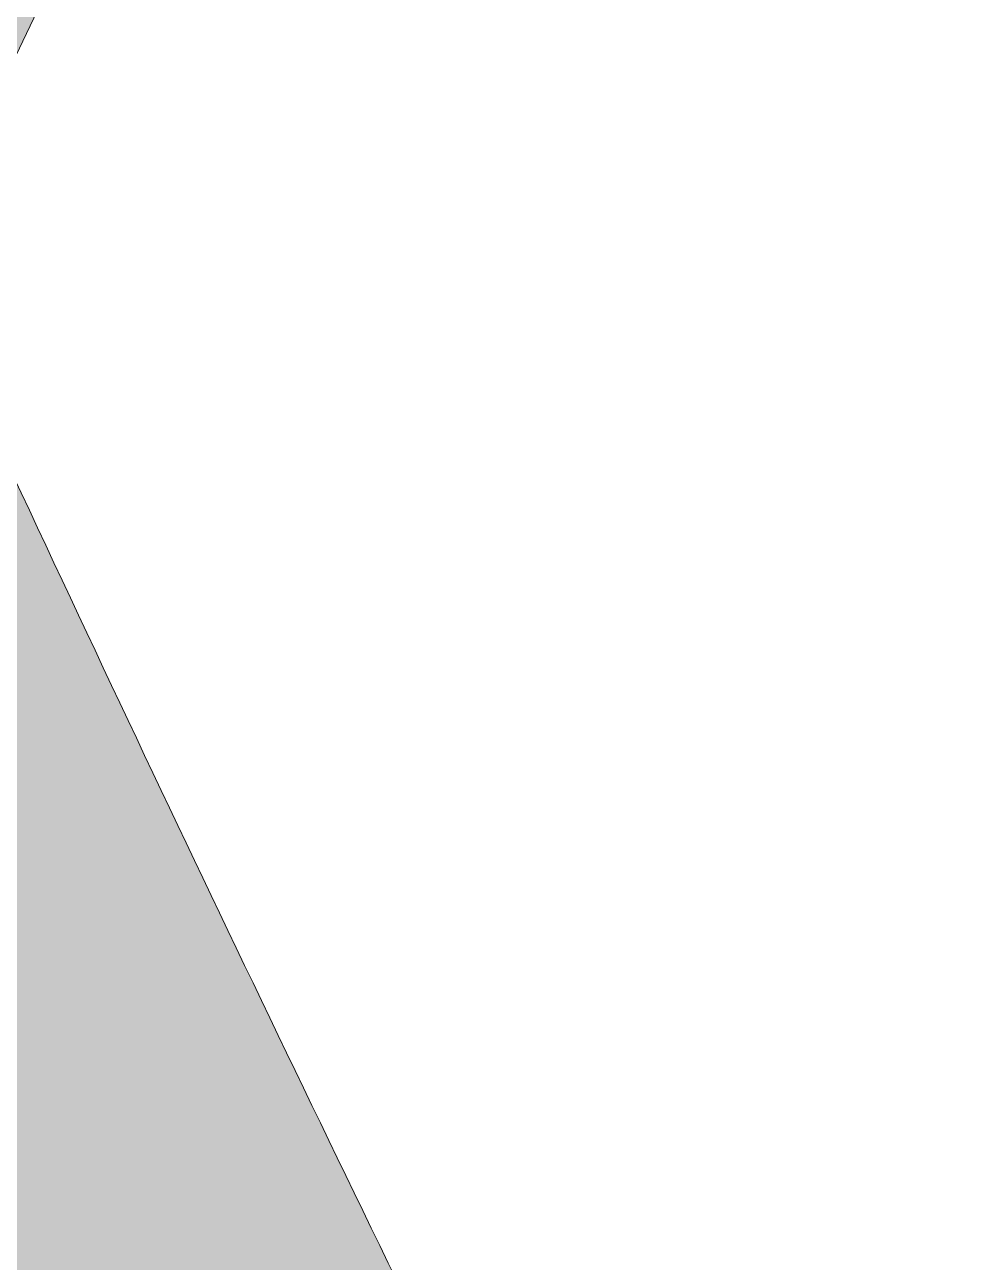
# Model space of a CAD drawing. Header units: millimetres. Extents: x -4 to 167, y -109 to -9.
# Drawn here: x 148.97 to 167.2, y -85.09 to -61.48 of the extents above; entities that cross this region are included whole.
import ezdxf

# ---------------------------------------------------------------- set-up
doc = ezdxf.new("R2010")
doc.units = ezdxf.units.MM
doc.header["$MEASUREMENT"] = 0
doc.layers.add('Layer 1', color=7, linetype='Continuous')

msp = doc.modelspace()

# ---------------------------------------------------------------- hatches: boundary and pattern name
at = {"layer": 'Layer 1'}
h = msp.add_hatch(color=2, dxfattribs=at)
h.dxf.hatch_style = 2
edge = h.paths.add_edge_path()
edge.add_spline(control_points=[(146.887, -66.068), (146.887, -66.068), (167.205, -23.551), (167.205, -23.551), (167.205, -23.551), (141.25, -23.551), (141.25, -23.551), (141.25, -23.551), (141.174, -23.707), (141.174, -23.707), (141.174, -23.707), (138.734, -23.707), (138.734, -23.707), (138.213, -21.726), (136.475, -20.226), (134.374, -20.066), (135.879, -18.951), (136.859, -17.167), (136.859, -15.151), (136.859, -11.77), (134.118, -9.03), (130.738, -9.03), (127.358, -9.03), (124.617, -11.77), (124.617, -15.151), (124.617, -17.167), (125.597, -18.951), (127.102, -20.066), (125.001, -20.226), (123.263, -21.726), (122.742, -23.707), (122.742, -23.707), (120.305, -23.707), (120.305, -23.707), (120.305, -23.707), (120.227, -23.551), (120.227, -23.551), (120.227, -23.551), (94.271, -23.551), (94.271, -23.551), (97.56, -30.598), (100.945, -37.685), (104.43, -44.809), (107.913, -51.935), (111.301, -59.021), (114.59, -66.068), (114.59, -66.068), (94.271, -108.7), (94.271, -108.7), (94.271, -108.7), (120.697, -108.7), (120.697, -108.7), (120.697, -108.7), (130.797, -87.796), (130.797, -87.796), (130.797, -87.796), (141.837, -108.7), (141.837, -108.7), (141.837, -108.7), (167.205, -108.7), (167.205, -108.7), (163.917, -101.653), (160.53, -94.569), (157.047, -87.442), (153.561, -80.319), (150.175, -73.192), (146.887, -66.068)], knot_values=[0, 0, 0, 0, 1, 1, 1, 2, 2, 2, 3, 3, 3, 4, 4, 4, 5, 5, 5, 6, 6, 6, 7, 7, 7, 8, 8, 8, 9, 9, 9, 10, 10, 10, 11, 11, 11, 12, 12, 12, 13, 13, 13, 14, 14, 14, 15, 15, 15, 16, 16, 16, 17, 17, 17, 18, 18, 18, 19, 19, 19, 20, 20, 20, 21, 21, 21, 22, 22, 22, 22], degree=3, periodic=1)
edge = h.paths.add_edge_path()
edge.add_spline(control_points=[(126.931, -15.151), (126.931, -13.051), (128.639, -11.343), (130.738, -11.343), (132.837, -11.343), (134.545, -13.051), (134.545, -15.151), (134.545, -17.25), (132.837, -18.958), (130.738, -18.958), (128.639, -18.958), (126.931, -17.25), (126.931, -15.151)], knot_values=[0, 0, 0, 0, 1, 1, 1, 2, 2, 2, 3, 3, 3, 4, 4, 4, 4], degree=3, periodic=1)
h.paths.add_polyline_path([(121.805, -26.707), (139.724, -26.707), (130.914, -44.928)])

# ---------------------------------------------------------------- linework, layer by layer
at = {"layer": 'Layer 1', "lineweight": 0}
msp.add_open_spline([(146.887, -66.068), (146.887, -66.068), (167.205, -23.551), (167.205, -23.551), (167.205, -23.551), (141.25, -23.551), (141.25, -23.551), (141.25, -23.551), (141.174, -23.707), (141.174, -23.707), (141.174, -23.707), (138.734, -23.707), (138.734, -23.707), (138.213, -21.726), (136.475, -20.226), (134.374, -20.066), (135.879, -18.951), (136.859, -17.167), (136.859, -15.151), (136.859, -11.77), (134.118, -9.03), (130.738, -9.03), (127.358, -9.03), (124.617, -11.77), (124.617, -15.151), (124.617, -17.167), (125.597, -18.951), (127.102, -20.066), (125.001, -20.226), (123.263, -21.726), (122.742, -23.707), (122.742, -23.707), (120.305, -23.707), (120.305, -23.707), (120.305, -23.707), (120.227, -23.551), (120.227, -23.551), (120.227, -23.551), (94.271, -23.551), (94.271, -23.551), (97.56, -30.598), (100.945, -37.685), (104.43, -44.809), (107.913, -51.935), (111.301, -59.021), (114.59, -66.068), (114.59, -66.068), (94.271, -108.7), (94.271, -108.7), (94.271, -108.7), (120.697, -108.7), (120.697, -108.7), (120.697, -108.7), (130.797, -87.796), (130.797, -87.796), (130.797, -87.796), (141.837, -108.7), (141.837, -108.7), (141.837, -108.7), (167.205, -108.7), (167.205, -108.7), (163.917, -101.653), (160.53, -94.569), (157.047, -87.442), (153.561, -80.319), (150.175, -73.192), (146.887, -66.068)], degree=3, knots=[0, 0, 0, 0, 1, 1, 1, 2, 2, 2, 3, 3, 3, 4, 4, 4, 5, 5, 5, 6, 6, 6, 7, 7, 7, 8, 8, 8, 9, 9, 9, 10, 10, 10, 11, 11, 11, 12, 12, 12, 13, 13, 13, 14, 14, 14, 15, 15, 15, 16, 16, 16, 17, 17, 17, 18, 18, 18, 19, 19, 19, 20, 20, 20, 21, 21, 21, 22, 22, 22, 22], dxfattribs=at)

doc.saveas('drawing.dxf')
